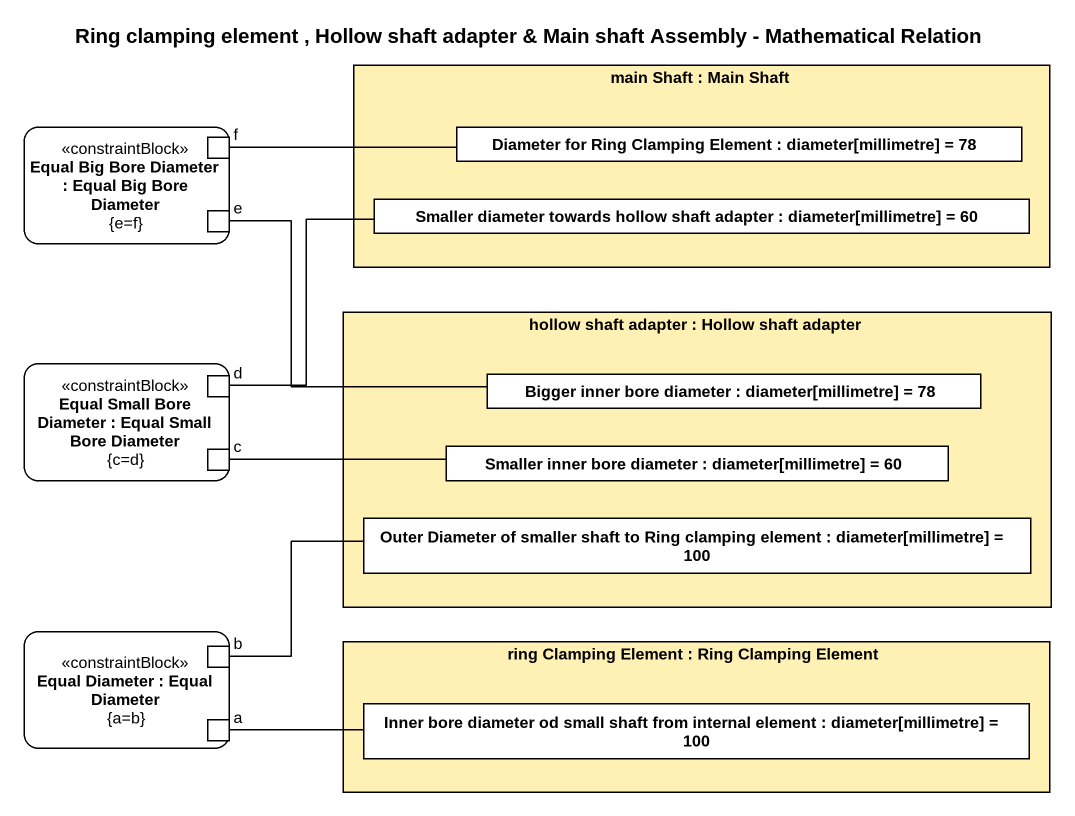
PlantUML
@startuml
title Ring clamping element , Hollow shaft adapter & Main shaft Assembly - Mathematical Relation
rectangle "main Shaft : Main Shaft" as main_Shaft #FFF0B4 {
  rectangle "Diameter for Ring Clamping Element : diameter[millimetre] = 78" as Diameter_for_Ring_Clamping
  rectangle "Smaller diameter towards hollow shaft adapter : diameter[millimetre] = 60" as Smaller_diameter_towards
}
rectangle "Equal Big Bore Diameter : Equal Big Bore Diameter\n{e=f}" as Equal_Big_Bore_Diameter <<constraintBlock>> {
  port f
  port e
}
rectangle "hollow shaft adapter : Hollow shaft adapter" as hollow_shaft_adapter #FFF0B4 {
  rectangle "Bigger inner bore diameter : diameter[millimetre] = 78" as Bigger_inner_bore_diameter
  rectangle "Smaller inner bore diameter : diameter[millimetre] = 60" as Smaller_inner_bore_diameter
  rectangle "Outer Diameter of smaller shaft to Ring clamping element : diameter[millimetre] = 100" as Outer_Diameter_of_smaller
}
rectangle "Equal Small Bore Diameter : Equal Small Bore Diameter\n{c=d}" as Equal_Small_Bore_Diameter <<constraintBlock>> {
  port d
  port c
}
rectangle "Equal Diameter : Equal Diameter\n{a=b}" as Equal_Diameter <<constraintBlock>> {
  port b
  port a
}
rectangle "ring Clamping Element : Ring Clamping Element" as ring_Clamping_Element #FFF0B4 {
  rectangle "Inner bore diameter od small shaft from internal element : diameter[millimetre] = 100" as Inner_bore_diameter_od
}
f -right- Diameter_for_Ring_Clamping
e -right- Bigger_inner_bore_diameter
d -right- Smaller_diameter_towards
c -right- Smaller_inner_bore_diameter
b -right- Outer_Diameter_of_smaller
a -right- Inner_bore_diameter_od
@enduml
